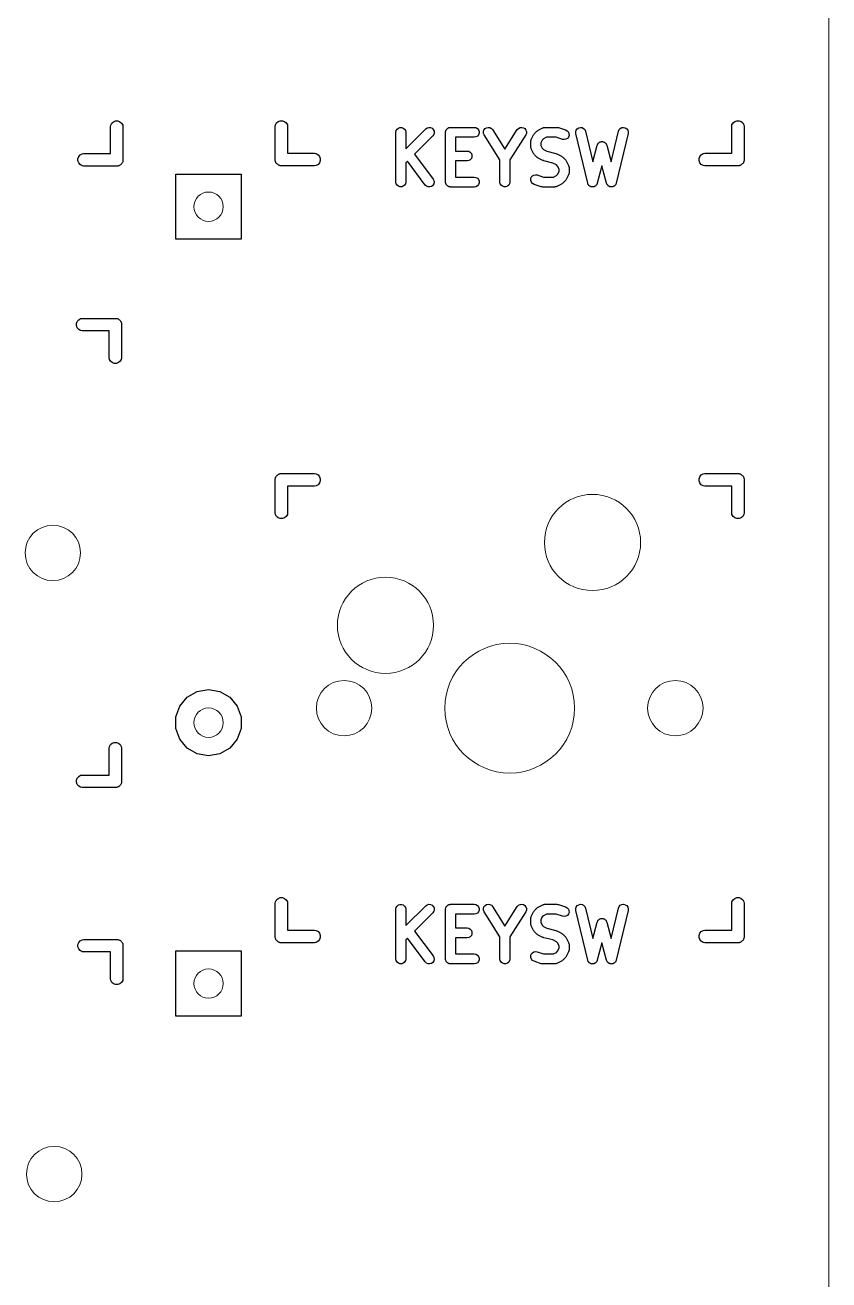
# Model space of a CAD drawing. Header units: millimetres. Extents: x 24 to 207, y 13 to 184.
# Drawn here: x 142.57 to 167.22, y 95.71 to 134.18 of the extents above; entities that cross this region are included whole.
import ezdxf

# ---------------------------------------------------------------- set-up
doc = ezdxf.new("R2010")
doc.units = ezdxf.units.MM
doc.header["$MEASUREMENT"] = 0
doc.layers.get('0').update_dxf_attribs({"lineweight": 0, "true_color": 0xf6921e})
doc.layers.add('PCB', color=7, linetype='Continuous', lineweight=0, true_color=0x38e42f)
doc.layers.add('Silk', color=142, linetype='Continuous')

# ---------------------------------------------------------------- blocks, each defined once
blk = doc.blocks.new('PCB')
at = {"color": 0}
blk.add_line((105.149, 59.475), (105.15, -37.577), dxfattribs=at)
for centre, radius in [((86.124, 9.279), 0.45), ((97.9, -1.016), 1.475), ((81.348, -1.336), 0.85), ((91.55, -3.556), 1.475), ((95.36, -6.096), 1.99), ((90.28, -6.096), 0.85), ((100.44, -6.096), 0.85), ((86.124, -6.541), 0.45), ((86.124, -14.541), 0.45), ((81.39, -20.381), 0.85)]:
    blk.add_circle(centre, radius, dxfattribs=at)

msp = doc.modelspace()

# ---------------------------------------------------------------- linework, layer by layer
at = {"layer": 'Silk', "linetype": 'Continuous'}
for p, q in [((145.232, 131.173), (145.283, 131.216)), ((145.283, 131.216), (145.346, 131.239)), ((145.346, 131.239), (145.414, 131.239)), ((145.414, 131.239), (145.477, 131.216)), ((145.477, 131.216), (145.528, 131.173)), ((150.282, 131.181), (150.333, 131.224)), ((150.333, 131.224), (150.396, 131.247)), ((150.396, 131.247), (150.464, 131.247)), ((150.464, 131.247), (150.527, 131.224)), ((150.527, 131.224), (150.578, 131.181)), ((164.282, 131.181), (164.333, 131.224)), ((164.333, 131.224), (164.396, 131.247)), ((164.396, 131.247), (164.464, 131.247)), ((164.464, 131.247), (164.527, 131.224)), ((164.527, 131.224), (164.578, 131.181)), ((145.189, 130.239), (145.19, 131.065)), ((145.19, 131.065), (145.198, 131.115)), ((145.198, 131.115), (145.232, 131.173)), ((145.528, 131.173), (145.562, 131.115)), ((145.562, 131.115), (145.57, 131.065)), ((145.57, 131.065), (145.57, 130.032)), ((150.239, 131.073), (150.248, 131.122)), ((150.24, 130.09), (150.239, 131.073)), ((150.248, 131.122), (150.282, 131.181)), ((150.578, 131.181), (150.612, 131.122)), ((150.612, 131.122), (150.62, 131.073)), ((150.62, 131.073), (150.62, 130.247)), ((153.939, 130.891), (153.949, 130.943)), ((153.939, 129.367), (153.939, 130.891)), ((153.949, 130.943), (153.975, 130.989)), ((153.975, 130.989), (154.016, 131.023)), ((154.016, 131.023), (154.065, 131.041)), ((154.065, 131.041), (154.118, 131.041)), ((154.118, 131.041), (154.168, 131.023)), ((154.168, 131.023), (154.208, 130.989)), ((154.208, 130.989), (154.235, 130.943)), ((154.235, 130.943), (154.244, 130.891)), ((154.244, 130.388), (154.855, 130.999)), ((154.244, 130.891), (154.244, 130.388)), ((154.855, 130.999), (154.898, 131.029)), ((154.898, 131.029), (154.949, 131.043)), ((154.949, 131.043), (155.002, 131.038)), ((155.002, 131.038), (155.05, 131.016)), ((155.05, 131.016), (155.087, 130.978)), ((155.101, 130.826), (155.07, 130.783)), ((155.087, 130.978), (155.11, 130.93)), ((155.114, 130.878), (155.101, 130.826)), ((155.11, 130.93), (155.114, 130.878)), ((155.463, 130.891), (155.466, 130.904)), ((155.463, 129.367), (155.463, 130.891)), ((155.466, 130.917), (155.47, 130.93)), ((155.466, 130.904), (155.466, 130.917)), ((155.47, 130.93), (155.473, 130.943)), ((155.473, 130.943), (155.479, 130.955)), ((155.479, 130.955), (155.484, 130.967)), ((155.484, 130.967), (155.492, 130.977)), ((155.492, 130.977), (155.499, 130.989)), ((155.499, 130.989), (155.509, 130.997)), ((155.509, 130.997), (155.518, 131.008)), ((155.518, 131.008), (155.529, 131.014)), ((155.529, 131.014), (155.54, 131.023)), ((155.54, 131.023), (155.552, 131.027)), ((155.552, 131.027), (155.564, 131.034)), ((155.564, 131.034), (155.577, 131.036)), ((155.577, 131.036), (155.589, 131.041)), ((155.589, 131.041), (155.603, 131.041)), ((155.603, 131.041), (155.616, 131.043)), ((155.616, 131.043), (156.341, 131.043)), ((156.341, 131.043), (156.394, 131.034)), ((156.394, 131.034), (156.439, 131.008)), ((156.439, 131.008), (156.473, 130.967)), ((156.473, 130.815), (156.439, 130.774)), ((156.473, 130.967), (156.492, 130.917)), ((156.492, 130.864), (156.473, 130.815)), ((156.492, 130.917), (156.492, 130.864)), ((156.626, 130.911), (156.642, 130.961)), ((156.628, 130.858), (156.626, 130.911)), ((156.648, 130.809), (156.628, 130.858)), ((156.642, 130.961), (156.674, 131.003)), ((157.132, 130.048), (156.648, 130.809)), ((156.674, 131.003), (156.719, 131.032)), ((156.719, 131.032), (156.77, 131.043)), ((156.77, 131.043), (156.823, 131.036)), ((156.823, 131.036), (156.87, 131.012)), ((156.87, 131.012), (156.905, 130.973)), ((156.905, 130.973), (157.285, 130.376)), ((157.285, 130.376), (157.664, 130.973)), ((157.921, 130.809), (157.437, 130.048)), ((157.664, 130.973), (157.7, 131.012)), ((157.7, 131.012), (157.747, 131.036)), ((157.747, 131.036), (157.799, 131.043)), ((157.799, 131.043), (157.851, 131.032)), ((157.851, 131.032), (157.896, 131.003)), ((157.896, 131.003), (157.928, 130.961)), ((157.942, 130.858), (157.921, 130.809)), ((157.928, 130.961), (157.944, 130.911)), ((157.944, 130.911), (157.942, 130.858)), ((158.092, 130.669), (158.165, 130.814)), ((158.165, 130.814), (158.179, 130.834)), ((158.179, 130.834), (158.193, 130.854)), ((158.193, 130.854), (158.266, 130.926)), ((158.266, 130.926), (158.286, 130.94)), ((158.286, 130.94), (158.305, 130.955)), ((158.305, 130.955), (158.45, 131.027)), ((158.45, 131.027), (158.459, 131.03)), ((158.459, 131.03), (158.466, 131.034)), ((158.466, 131.034), (158.484, 131.037)), ((158.484, 131.037), (158.501, 131.042)), ((158.501, 131.042), (158.51, 131.042)), ((158.51, 131.042), (158.519, 131.043)), ((158.519, 131.043), (158.881, 131.043)), ((158.881, 131.043), (158.905, 131.039)), ((158.905, 131.039), (158.93, 131.035)), ((158.93, 131.035), (159.147, 130.963)), ((159.147, 130.963), (159.194, 130.938)), ((159.194, 130.938), (159.229, 130.898)), ((159.229, 130.898), (159.248, 130.849)), ((159.248, 130.849), (159.25, 130.796)), ((159.456, 130.908), (159.471, 130.959)), ((159.459, 130.856), (159.456, 130.908)), ((159.822, 129.332), (159.459, 130.856)), ((159.471, 130.959), (159.502, 131.002)), ((159.502, 131.002), (159.547, 131.031)), ((159.547, 131.031), (159.598, 131.043)), ((159.598, 131.043), (159.651, 131.037)), ((159.651, 131.037), (159.698, 131.013)), ((159.698, 131.013), (159.734, 130.975)), ((159.734, 130.975), (159.755, 130.926)), ((159.755, 130.926), (159.978, 129.99)), ((160.542, 129.99), (160.765, 130.926)), ((161.062, 130.856), (160.699, 129.332)), ((160.765, 130.926), (160.786, 130.975)), ((160.786, 130.975), (160.823, 131.013)), ((160.823, 131.013), (160.87, 131.037)), ((160.87, 131.037), (160.922, 131.043)), ((160.922, 131.043), (160.974, 131.031)), ((160.974, 131.031), (161.018, 131.002)), ((161.018, 131.002), (161.05, 130.959)), ((161.05, 130.959), (161.065, 130.908)), ((161.065, 130.908), (161.062, 130.856)), ((164.239, 130.247), (164.24, 131.073)), ((164.24, 131.073), (164.248, 131.122)), ((164.248, 131.122), (164.282, 131.181)), ((164.578, 131.181), (164.612, 131.122)), ((164.612, 131.122), (164.62, 131.073)), ((164.62, 131.073), (164.62, 130.04)), ((155.07, 130.783), (154.511, 130.223)), ((156.341, 130.738), (155.768, 130.738)), ((155.768, 130.738), (155.768, 130.318)), ((156.394, 130.748), (156.341, 130.738)), ((156.439, 130.774), (156.394, 130.748)), ((158.076, 130.601), (158.077, 130.609)), ((158.076, 130.455), (158.076, 130.601)), ((158.077, 130.447), (158.076, 130.455)), ((158.077, 130.618), (158.082, 130.635)), ((158.077, 130.609), (158.077, 130.618)), ((158.077, 130.438), (158.077, 130.447)), ((158.082, 130.421), (158.077, 130.438)), ((158.082, 130.635), (158.085, 130.653)), ((158.085, 130.403), (158.082, 130.421)), ((158.085, 130.653), (158.089, 130.66)), ((158.089, 130.66), (158.092, 130.669)), ((158.426, 130.655), (158.381, 130.565)), ((158.381, 130.565), (158.381, 130.491)), ((158.381, 130.491), (158.426, 130.401)), ((158.464, 130.693), (158.426, 130.655)), ((158.555, 130.738), (158.464, 130.693)), ((158.857, 130.738), (158.555, 130.738)), ((159.051, 130.674), (158.857, 130.738)), ((159.103, 130.666), (159.051, 130.674)), ((159.155, 130.677), (159.103, 130.666)), ((159.2, 130.704), (159.155, 130.677)), ((159.233, 130.746), (159.2, 130.704)), ((159.25, 130.796), (159.233, 130.746)), ((159.978, 129.99), (160.113, 130.495)), ((160.113, 130.495), (160.119, 130.507)), ((160.119, 130.507), (160.122, 130.52)), ((160.122, 130.52), (160.13, 130.531)), ((160.13, 130.531), (160.135, 130.543)), ((160.135, 130.543), (160.145, 130.552)), ((160.145, 130.552), (160.153, 130.563)), ((160.153, 130.563), (160.163, 130.571)), ((160.163, 130.571), (160.173, 130.58)), ((160.173, 130.58), (160.185, 130.586)), ((160.185, 130.586), (160.196, 130.594)), ((160.196, 130.594), (160.209, 130.597)), ((160.209, 130.597), (160.221, 130.603)), ((160.221, 130.603), (160.234, 130.604)), ((160.234, 130.604), (160.247, 130.607)), ((160.247, 130.607), (160.26, 130.606)), ((160.26, 130.606), (160.273, 130.607)), ((160.273, 130.607), (160.286, 130.604)), ((160.286, 130.604), (160.3, 130.603)), ((160.3, 130.603), (160.312, 130.597)), ((160.312, 130.597), (160.325, 130.594)), ((160.325, 130.594), (160.336, 130.586)), ((160.336, 130.586), (160.348, 130.58)), ((160.348, 130.58), (160.357, 130.571)), ((160.357, 130.571), (160.368, 130.563)), ((160.368, 130.563), (160.376, 130.552)), ((160.376, 130.552), (160.385, 130.543)), ((160.385, 130.543), (160.391, 130.531)), ((160.391, 130.531), (160.398, 130.52)), ((160.398, 130.52), (160.402, 130.507)), ((160.402, 130.507), (160.408, 130.495)), ((160.408, 130.495), (160.542, 129.99)), ((144.19, 130.082), (144.212, 130.145)), ((144.19, 130.015), (144.19, 130.082)), ((144.212, 130.145), (144.256, 130.197)), ((144.256, 130.197), (144.314, 130.231)), ((144.314, 130.231), (144.363, 130.239)), ((144.363, 130.239), (145.189, 130.239)), ((150.24, 130.023), (150.24, 130.09)), ((150.62, 130.247), (151.447, 130.247)), ((151.447, 130.247), (151.496, 130.238)), ((151.496, 130.238), (151.554, 130.204)), ((151.554, 130.204), (151.598, 130.153)), ((151.598, 130.153), (151.62, 130.09)), ((151.62, 130.09), (151.62, 130.023)), ((154.511, 130.223), (155.084, 129.458)), ((155.768, 130.318), (156.124, 130.318)), ((156.124, 130.318), (156.176, 130.308)), ((156.176, 130.308), (156.222, 130.282)), ((156.222, 130.048), (156.176, 130.022)), ((156.222, 130.282), (156.256, 130.241)), ((156.256, 130.089), (156.222, 130.048)), ((156.256, 130.241), (156.274, 130.192)), ((156.274, 130.139), (156.256, 130.089)), ((156.274, 130.192), (156.274, 130.139)), ((157.132, 129.367), (157.132, 130.048)), ((157.437, 130.048), (157.437, 129.367)), ((158.089, 130.396), (158.085, 130.403)), ((158.092, 130.387), (158.089, 130.396)), ((158.165, 130.242), (158.092, 130.387)), ((158.179, 130.223), (158.165, 130.242)), ((158.193, 130.203), (158.179, 130.223)), ((158.266, 130.13), (158.193, 130.203)), ((158.286, 130.116), (158.266, 130.13)), ((158.305, 130.101), (158.286, 130.116)), ((158.45, 130.029), (158.305, 130.101)), ((158.426, 130.401), (158.464, 130.363)), ((158.464, 130.363), (158.572, 130.309)), ((158.572, 130.309), (158.846, 130.24)), ((158.846, 130.24), (158.861, 130.234)), ((158.861, 130.234), (158.877, 130.229)), ((158.877, 130.229), (159.022, 130.156)), ((159.022, 130.156), (159.042, 130.142)), ((159.042, 130.142), (159.062, 130.128)), ((159.062, 130.128), (159.134, 130.055)), ((159.134, 130.055), (159.148, 130.035)), ((159.148, 130.035), (159.163, 130.016)), ((163.24, 130.09), (163.262, 130.153)), ((163.24, 130.023), (163.24, 130.09)), ((163.262, 130.153), (163.306, 130.204)), ((163.306, 130.204), (163.364, 130.238)), ((163.364, 130.238), (163.413, 130.247)), ((163.413, 130.247), (164.239, 130.247)), ((164.62, 130.04), (164.62, 130.04)), ((164.62, 130.04), (164.62, 130.023)), ((144.212, 129.952), (144.19, 130.015)), ((144.256, 129.901), (144.212, 129.952)), ((144.314, 129.867), (144.256, 129.901)), ((144.363, 129.858), (144.314, 129.867)), ((145.397, 129.858), (144.363, 129.858)), ((145.414, 129.858), (145.397, 129.858)), ((145.397, 129.858), (145.397, 129.858)), ((145.429, 129.864), (145.414, 129.858)), ((145.446, 129.867), (145.429, 129.864)), ((145.461, 129.875), (145.446, 129.867)), ((145.477, 129.881), (145.461, 129.875)), ((145.49, 129.892), (145.477, 129.881)), ((145.504, 129.901), (145.49, 129.892)), ((145.515, 129.914), (145.504, 129.901)), ((145.528, 129.924), (145.515, 129.914)), ((145.537, 129.939), (145.528, 129.924)), ((145.548, 129.952), (145.537, 129.939)), ((145.553, 129.968), (145.548, 129.952)), ((145.562, 129.983), (145.553, 129.968)), ((145.565, 129.999), (145.562, 129.983)), ((145.57, 130.015), (145.565, 129.999)), ((145.57, 130.032), (145.57, 130.032)), ((145.57, 130.032), (145.57, 130.015)), ((150.245, 130.007), (150.24, 130.023)), ((150.248, 129.99), (150.245, 130.007)), ((150.257, 129.975), (150.248, 129.99)), ((150.262, 129.96), (150.257, 129.975)), ((150.273, 129.947), (150.262, 129.96)), ((150.282, 129.932), (150.273, 129.947)), ((150.295, 129.921), (150.282, 129.932)), ((150.306, 129.908), (150.295, 129.921)), ((150.32, 129.9), (150.306, 129.908)), ((150.333, 129.889), (150.32, 129.9)), ((150.349, 129.883), (150.333, 129.889)), ((150.364, 129.875), (150.349, 129.883)), ((150.381, 129.872), (150.364, 129.875)), ((150.396, 129.866), (150.381, 129.872)), ((150.413, 129.866), (150.396, 129.866)), ((151.447, 129.866), (150.413, 129.866)), ((150.413, 129.866), (150.413, 129.866)), ((151.496, 129.875), (151.447, 129.866)), ((151.554, 129.908), (151.496, 129.875)), ((151.598, 129.96), (151.554, 129.908)), ((151.62, 130.023), (151.598, 129.96)), ((154.293, 130.006), (154.244, 129.957)), ((154.244, 129.957), (154.244, 129.367)), ((154.841, 129.275), (154.293, 130.006)), ((156.124, 130.013), (155.768, 130.013)), ((155.768, 130.013), (155.768, 129.519)), ((156.176, 130.022), (156.124, 130.013)), ((158.466, 130.024), (158.45, 130.029)), ((158.482, 130.017), (158.466, 130.024)), ((158.756, 129.949), (158.482, 130.017)), ((158.864, 129.895), (158.756, 129.949)), ((158.901, 129.857), (158.864, 129.895)), ((158.947, 129.766), (158.901, 129.857)), ((158.901, 129.602), (158.947, 129.693)), ((158.947, 129.693), (158.947, 129.766)), ((159.163, 130.016), (159.235, 129.87)), ((159.235, 129.87), (159.238, 129.862)), ((159.238, 129.862), (159.242, 129.854)), ((159.242, 129.854), (159.245, 129.837)), ((159.245, 129.837), (159.251, 129.82)), ((159.251, 129.82), (159.25, 129.811)), ((159.25, 129.811), (159.252, 129.802)), ((159.252, 129.657), (159.25, 129.649)), ((159.25, 129.649), (159.251, 129.64)), ((159.252, 129.802), (159.252, 129.657)), ((160.26, 129.864), (160.117, 129.328)), ((160.403, 129.328), (160.26, 129.864)), ((163.262, 129.96), (163.24, 130.023)), ((163.306, 129.908), (163.262, 129.96)), ((163.364, 129.875), (163.306, 129.908)), ((163.413, 129.866), (163.364, 129.875)), ((164.447, 129.866), (163.413, 129.866)), ((164.464, 129.866), (164.447, 129.866)), ((164.447, 129.866), (164.447, 129.866)), ((164.479, 129.872), (164.464, 129.866)), ((164.496, 129.875), (164.479, 129.872)), ((164.511, 129.883), (164.496, 129.875)), ((164.527, 129.889), (164.511, 129.883)), ((164.54, 129.9), (164.527, 129.889)), ((164.554, 129.908), (164.54, 129.9)), ((164.565, 129.921), (164.554, 129.908)), ((164.578, 129.932), (164.565, 129.921)), ((164.587, 129.947), (164.578, 129.932)), ((164.598, 129.96), (164.587, 129.947)), ((164.603, 129.975), (164.598, 129.96)), ((164.612, 129.99), (164.603, 129.975)), ((164.615, 130.007), (164.612, 129.99)), ((164.62, 130.023), (164.615, 130.007)), ((147.194, 127.611), (147.194, 129.611)), ((147.194, 129.611), (149.194, 129.611)), ((149.194, 129.611), (149.194, 127.611)), ((153.949, 129.315), (153.939, 129.367)), ((153.975, 129.269), (153.949, 129.315)), ((154.016, 129.235), (153.975, 129.269)), ((154.208, 129.269), (154.168, 129.235)), ((154.235, 129.315), (154.208, 129.269)), ((154.244, 129.367), (154.235, 129.315)), ((154.879, 129.239), (154.841, 129.275)), ((155.103, 129.307), (155.074, 129.263)), ((155.084, 129.458), (155.108, 129.411)), ((155.115, 129.359), (155.103, 129.307)), ((155.108, 129.411), (155.115, 129.359)), ((155.466, 129.354), (155.463, 129.367)), ((155.466, 129.34), (155.466, 129.354)), ((155.47, 129.328), (155.466, 129.34)), ((155.473, 129.315), (155.47, 129.328)), ((155.479, 129.303), (155.473, 129.315)), ((155.484, 129.291), (155.479, 129.303)), ((155.492, 129.28), (155.484, 129.291)), ((155.499, 129.269), (155.492, 129.28)), ((155.509, 129.26), (155.499, 129.269)), ((155.768, 129.519), (156.341, 129.519)), ((156.341, 129.519), (156.394, 129.51)), ((156.394, 129.51), (156.439, 129.484)), ((156.439, 129.484), (156.473, 129.443)), ((156.473, 129.291), (156.439, 129.25)), ((156.473, 129.443), (156.492, 129.393)), ((156.492, 129.34), (156.473, 129.291)), ((156.492, 129.393), (156.492, 129.34)), ((157.142, 129.315), (157.132, 129.367)), ((157.168, 129.269), (157.142, 129.315)), ((157.209, 129.235), (157.168, 129.269)), ((157.402, 129.269), (157.361, 129.235)), ((157.428, 129.315), (157.402, 129.269)), ((157.437, 129.367), (157.428, 129.315)), ((158.078, 129.462), (158.094, 129.512)), ((158.079, 129.409), (158.078, 129.462)), ((158.098, 129.36), (158.079, 129.409)), ((158.094, 129.512), (158.127, 129.553)), ((158.134, 129.32), (158.098, 129.36)), ((158.127, 129.553), (158.172, 129.581)), ((158.18, 129.295), (158.134, 129.32)), ((158.172, 129.581), (158.224, 129.592)), ((158.398, 129.222), (158.18, 129.295)), ((158.224, 129.592), (158.276, 129.584)), ((158.276, 129.584), (158.471, 129.519)), ((158.471, 129.519), (158.773, 129.519)), ((158.773, 129.519), (158.864, 129.565)), ((158.864, 129.565), (158.901, 129.602)), ((159.022, 129.303), (158.877, 129.231)), ((159.042, 129.318), (159.022, 129.303)), ((159.062, 129.332), (159.042, 129.318)), ((159.134, 129.404), (159.062, 129.332)), ((159.148, 129.424), (159.134, 129.404)), ((159.163, 129.444), (159.148, 129.424)), ((159.235, 129.589), (159.163, 129.444)), ((159.238, 129.597), (159.235, 129.589)), ((159.242, 129.605), (159.238, 129.597)), ((159.245, 129.623), (159.242, 129.605)), ((159.251, 129.64), (159.245, 129.623)), ((159.828, 129.317), (159.822, 129.332)), ((159.832, 129.302), (159.828, 129.317)), ((159.838, 129.293), (159.832, 129.302)), ((159.843, 129.283), (159.838, 129.293)), ((159.853, 129.272), (159.843, 129.283)), ((159.862, 129.259), (159.853, 129.272)), ((160.084, 129.269), (160.075, 129.256)), ((160.095, 129.28), (160.084, 129.269)), ((160.1, 129.29), (160.095, 129.28)), ((160.106, 129.299), (160.1, 129.29)), ((160.111, 129.314), (160.106, 129.299)), ((160.117, 129.328), (160.111, 129.314)), ((160.41, 129.314), (160.403, 129.328)), ((160.414, 129.299), (160.41, 129.314)), ((160.421, 129.29), (160.414, 129.299)), ((160.426, 129.28), (160.421, 129.29)), ((160.437, 129.269), (160.426, 129.28)), ((160.446, 129.256), (160.437, 129.269)), ((160.667, 129.272), (160.658, 129.259)), ((160.678, 129.283), (160.667, 129.272)), ((160.682, 129.293), (160.678, 129.283)), ((160.689, 129.302), (160.682, 129.293)), ((160.693, 129.317), (160.689, 129.302)), ((160.699, 129.332), (160.693, 129.317)), ((154.065, 129.217), (154.016, 129.235)), ((154.118, 129.217), (154.065, 129.217)), ((154.168, 129.235), (154.118, 129.217)), ((154.928, 129.218), (154.879, 129.239)), ((154.981, 129.216), (154.928, 129.218)), ((155.031, 129.231), (154.981, 129.216)), ((155.074, 129.263), (155.031, 129.231)), ((155.518, 129.25), (155.509, 129.26)), ((155.529, 129.243), (155.518, 129.25)), ((155.54, 129.235), (155.529, 129.243)), ((155.552, 129.23), (155.54, 129.235)), ((155.564, 129.224), (155.552, 129.23)), ((155.577, 129.221), (155.564, 129.224)), ((155.589, 129.217), (155.577, 129.221)), ((155.603, 129.217), (155.589, 129.217)), ((155.616, 129.214), (155.603, 129.217)), ((156.341, 129.214), (155.616, 129.214)), ((156.394, 129.224), (156.341, 129.214)), ((156.439, 129.25), (156.394, 129.224)), ((157.258, 129.217), (157.209, 129.235)), ((157.311, 129.217), (157.258, 129.217)), ((157.361, 129.235), (157.311, 129.217)), ((158.422, 129.219), (158.398, 129.222)), ((158.446, 129.214), (158.422, 129.219)), ((158.809, 129.214), (158.446, 129.214)), ((158.818, 129.216), (158.809, 129.214)), ((158.826, 129.215), (158.818, 129.216)), ((158.843, 129.221), (158.826, 129.215)), ((158.861, 129.224), (158.843, 129.221)), ((158.869, 129.228), (158.861, 129.224)), ((158.877, 129.231), (158.869, 129.228)), ((159.871, 129.253), (159.862, 129.259)), ((159.879, 129.245), (159.871, 129.253)), ((159.893, 129.238), (159.879, 129.245)), ((159.906, 129.229), (159.893, 129.238)), ((159.917, 129.226), (159.906, 129.229)), ((159.926, 129.221), (159.917, 129.226)), ((159.942, 129.219), (159.926, 129.221)), ((159.957, 129.215), (159.942, 129.219)), ((159.968, 129.216), (159.957, 129.215)), ((159.979, 129.215), (159.968, 129.216)), ((159.994, 129.218), (159.979, 129.215)), ((160.01, 129.22), (159.994, 129.218)), ((160.02, 129.224), (160.01, 129.22)), ((160.031, 129.227), (160.02, 129.224)), ((160.043, 129.236), (160.031, 129.227)), ((160.058, 129.242), (160.043, 129.236)), ((160.065, 129.25), (160.058, 129.242)), ((160.075, 129.256), (160.065, 129.25)), ((160.455, 129.25), (160.446, 129.256)), ((160.463, 129.242), (160.455, 129.25)), ((160.477, 129.236), (160.463, 129.242)), ((160.49, 129.227), (160.477, 129.236)), ((160.501, 129.224), (160.49, 129.227)), ((160.511, 129.22), (160.501, 129.224)), ((160.526, 129.218), (160.511, 129.22)), ((160.542, 129.215), (160.526, 129.218)), ((160.553, 129.216), (160.542, 129.215)), ((160.564, 129.215), (160.553, 129.216)), ((160.579, 129.219), (160.564, 129.215)), ((160.594, 129.221), (160.579, 129.219)), ((160.604, 129.226), (160.594, 129.221)), ((160.615, 129.229), (160.604, 129.226)), ((160.628, 129.238), (160.615, 129.229)), ((160.641, 129.245), (160.628, 129.238)), ((160.649, 129.253), (160.641, 129.245)), ((160.658, 129.259), (160.649, 129.253)), ((149.194, 127.611), (147.194, 127.611)), ((144.147, 125.03), (144.17, 125.093)), ((144.17, 125.093), (144.213, 125.144)), ((144.213, 125.144), (144.271, 125.178)), ((144.271, 125.178), (144.321, 125.187)), ((144.321, 125.187), (145.354, 125.187)), ((145.354, 125.187), (145.371, 125.187)), ((145.354, 125.187), (145.354, 125.187)), ((145.371, 125.187), (145.387, 125.181)), ((145.387, 125.181), (145.404, 125.178)), ((145.404, 125.178), (145.418, 125.17)), ((145.418, 125.17), (145.434, 125.164)), ((145.434, 125.164), (145.447, 125.153)), ((145.447, 125.153), (145.462, 125.144)), ((145.462, 125.144), (145.473, 125.131)), ((145.473, 125.131), (145.486, 125.121)), ((145.486, 125.121), (145.494, 125.106)), ((145.494, 125.106), (145.505, 125.093)), ((145.505, 125.093), (145.511, 125.077)), ((145.511, 125.077), (145.519, 125.062)), ((145.519, 125.062), (145.522, 125.046)), ((145.522, 125.046), (145.528, 125.03)), ((144.147, 124.963), (144.147, 125.03)), ((144.17, 124.899), (144.147, 124.963)), ((144.213, 124.848), (144.17, 124.899)), ((144.271, 124.814), (144.213, 124.848)), ((144.321, 124.806), (144.271, 124.814)), ((145.147, 124.806), (144.321, 124.806)), ((145.147, 123.98), (145.147, 124.806)), ((145.528, 125.03), (145.528, 125.013)), ((145.528, 125.013), (145.528, 125.013)), ((145.528, 125.013), (145.528, 123.98)), ((145.156, 123.93), (145.147, 123.98)), ((145.189, 123.872), (145.156, 123.93)), ((145.519, 123.93), (145.486, 123.872)), ((145.528, 123.98), (145.519, 123.93)), ((145.241, 123.829), (145.189, 123.872)), ((145.304, 123.806), (145.241, 123.829)), ((145.371, 123.806), (145.304, 123.806)), ((145.434, 123.829), (145.371, 123.806)), ((145.486, 123.872), (145.434, 123.829)), ((150.349, 120.41), (150.364, 120.418)), ((150.364, 120.418), (150.381, 120.421)), ((150.381, 120.421), (150.396, 120.427)), ((150.396, 120.427), (150.413, 120.427)), ((150.413, 120.427), (150.413, 120.427)), ((150.413, 120.427), (151.447, 120.427)), ((151.447, 120.427), (151.496, 120.418)), ((151.496, 120.418), (151.554, 120.385)), ((163.306, 120.385), (163.364, 120.418)), ((163.364, 120.418), (163.413, 120.427)), ((163.413, 120.427), (164.447, 120.427)), ((164.447, 120.427), (164.464, 120.427)), ((164.447, 120.427), (164.447, 120.427)), ((164.464, 120.427), (164.479, 120.421)), ((164.479, 120.421), (164.496, 120.418)), ((164.496, 120.418), (164.511, 120.41)), ((150.24, 119.22), (150.239, 120.253)), ((150.239, 120.253), (150.24, 120.253)), ((150.24, 120.27), (150.245, 120.286)), ((150.24, 120.253), (150.24, 120.27)), ((150.245, 120.286), (150.248, 120.303)), ((150.248, 120.303), (150.257, 120.317)), ((150.257, 120.317), (150.262, 120.333)), ((150.262, 120.333), (150.273, 120.346)), ((150.273, 120.346), (150.282, 120.361)), ((150.282, 120.361), (150.295, 120.372)), ((150.295, 120.372), (150.306, 120.385)), ((150.306, 120.385), (150.32, 120.393)), ((150.32, 120.393), (150.333, 120.404)), ((150.333, 120.404), (150.349, 120.41)), ((151.447, 120.046), (150.62, 120.046)), ((150.62, 120.046), (150.62, 119.22)), ((151.496, 120.055), (151.447, 120.046)), ((151.554, 120.088), (151.496, 120.055)), ((151.554, 120.385), (151.598, 120.333)), ((151.598, 120.14), (151.554, 120.088)), ((151.598, 120.333), (151.62, 120.27)), ((151.62, 120.203), (151.598, 120.14)), ((151.62, 120.27), (151.62, 120.203)), ((163.24, 120.27), (163.262, 120.333)), ((163.24, 120.203), (163.24, 120.27)), ((163.262, 120.14), (163.24, 120.203)), ((163.262, 120.333), (163.306, 120.385)), ((163.306, 120.088), (163.262, 120.14)), ((163.364, 120.055), (163.306, 120.088)), ((163.413, 120.046), (163.364, 120.055)), ((164.24, 120.046), (163.413, 120.046)), ((164.239, 119.22), (164.24, 120.046)), ((164.511, 120.41), (164.527, 120.404)), ((164.527, 120.404), (164.54, 120.393)), ((164.54, 120.393), (164.554, 120.385)), ((164.554, 120.385), (164.565, 120.372)), ((164.565, 120.372), (164.578, 120.361)), ((164.578, 120.361), (164.587, 120.346)), ((164.587, 120.346), (164.598, 120.333)), ((164.598, 120.333), (164.603, 120.317)), ((164.603, 120.317), (164.612, 120.303)), ((164.612, 120.303), (164.615, 120.286)), ((164.615, 120.286), (164.62, 120.27)), ((164.62, 120.27), (164.62, 120.253)), ((164.62, 120.253), (164.62, 120.253)), ((164.62, 120.253), (164.62, 119.22)), ((150.248, 119.17), (150.24, 119.22)), ((150.282, 119.112), (150.248, 119.17)), ((150.333, 119.069), (150.282, 119.112)), ((150.396, 119.046), (150.333, 119.069)), ((150.464, 119.046), (150.396, 119.046)), ((150.527, 119.069), (150.464, 119.046)), ((150.578, 119.112), (150.527, 119.069)), ((150.612, 119.17), (150.578, 119.112)), ((150.62, 119.22), (150.612, 119.17)), ((164.248, 119.17), (164.239, 119.22)), ((164.282, 119.112), (164.248, 119.17)), ((164.333, 119.069), (164.282, 119.112)), ((164.396, 119.046), (164.333, 119.069)), ((164.464, 119.046), (164.396, 119.046)), ((164.527, 119.069), (164.464, 119.046)), ((164.578, 119.112), (164.527, 119.069)), ((164.612, 119.17), (164.578, 119.112)), ((164.62, 119.22), (164.612, 119.17)), ((147.315, 113.299), (147.541, 113.569)), ((147.541, 113.569), (147.847, 113.746)), ((147.847, 113.746), (148.194, 113.807)), ((148.194, 113.807), (148.541, 113.746)), ((148.541, 113.746), (148.847, 113.569)), ((148.847, 113.569), (149.073, 113.299)), ((147.194, 112.968), (147.315, 113.299)), ((149.073, 113.299), (149.194, 112.968)), ((147.194, 112.615), (147.194, 112.968)), ((149.194, 112.968), (149.194, 112.615)), ((147.315, 112.284), (147.194, 112.615)), ((149.194, 112.615), (149.073, 112.284)), ((145.147, 112.013), (145.156, 112.062)), ((145.147, 111.186), (145.147, 112.013)), ((145.156, 112.062), (145.189, 112.12)), ((145.189, 112.12), (145.241, 112.163)), ((145.241, 112.163), (145.304, 112.186)), ((145.304, 112.186), (145.371, 112.186)), ((145.371, 112.186), (145.434, 112.163)), ((145.434, 112.163), (145.486, 112.12)), ((145.486, 112.12), (145.519, 112.062)), ((145.519, 112.062), (145.528, 112.013)), ((145.528, 112.013), (145.528, 110.979)), ((147.541, 112.013), (147.315, 112.284)), ((147.847, 111.837), (147.541, 112.013)), ((148.847, 112.013), (148.541, 111.837)), ((149.073, 112.284), (148.847, 112.013)), ((148.194, 111.776), (147.847, 111.837)), ((148.541, 111.837), (148.194, 111.776)), ((144.271, 111.178), (144.321, 111.186)), ((144.321, 111.186), (145.147, 111.186)), ((144.147, 111.03), (144.17, 111.093)), ((144.147, 110.962), (144.147, 111.03)), ((144.17, 110.899), (144.147, 110.962)), ((144.17, 111.093), (144.213, 111.144)), ((144.213, 110.848), (144.17, 110.899)), ((144.213, 111.144), (144.271, 111.178)), ((144.271, 110.814), (144.213, 110.848)), ((144.321, 110.805), (144.271, 110.814)), ((145.354, 110.805), (144.321, 110.805)), ((145.371, 110.805), (145.354, 110.805)), ((145.354, 110.805), (145.354, 110.805)), ((145.387, 110.811), (145.371, 110.805)), ((145.404, 110.814), (145.387, 110.811)), ((145.418, 110.823), (145.404, 110.814)), ((145.434, 110.828), (145.418, 110.823)), ((145.447, 110.839), (145.434, 110.828)), ((145.462, 110.848), (145.447, 110.839)), ((145.473, 110.861), (145.462, 110.848)), ((145.486, 110.872), (145.473, 110.861)), ((145.494, 110.886), (145.486, 110.872)), ((145.505, 110.899), (145.494, 110.886)), ((145.511, 110.915), (145.505, 110.899)), ((145.519, 110.93), (145.511, 110.915)), ((145.522, 110.946), (145.519, 110.93)), ((145.528, 110.962), (145.522, 110.946)), ((145.528, 110.979), (145.528, 110.979)), ((145.528, 110.979), (145.528, 110.962)), ((150.248, 107.303), (150.282, 107.361)), ((150.282, 107.361), (150.333, 107.404)), ((150.333, 107.404), (150.396, 107.427)), ((150.396, 107.427), (150.464, 107.427)), ((150.464, 107.427), (150.527, 107.404)), ((150.527, 107.404), (150.578, 107.361)), ((150.578, 107.361), (150.612, 107.303)), ((164.248, 107.303), (164.282, 107.361)), ((164.282, 107.361), (164.333, 107.404)), ((164.333, 107.404), (164.396, 107.427)), ((164.396, 107.427), (164.464, 107.427)), ((164.464, 107.427), (164.527, 107.404)), ((164.527, 107.404), (164.578, 107.361)), ((164.578, 107.361), (164.612, 107.303)), ((150.239, 107.253), (150.248, 107.303)), ((150.24, 106.27), (150.239, 107.253)), ((150.612, 107.303), (150.62, 107.253)), ((150.62, 107.253), (150.62, 106.427)), ((153.939, 107.071), (153.949, 107.123)), ((153.939, 105.547), (153.939, 107.071)), ((153.949, 107.123), (153.975, 107.169)), ((153.975, 107.169), (154.016, 107.203)), ((154.016, 107.203), (154.065, 107.221)), ((154.065, 107.221), (154.118, 107.221)), ((154.118, 107.221), (154.168, 107.203)), ((154.168, 107.203), (154.208, 107.169)), ((154.208, 107.169), (154.235, 107.123)), ((154.235, 107.123), (154.244, 107.071)), ((154.244, 106.568), (154.855, 107.179)), ((154.244, 107.071), (154.244, 106.568)), ((155.07, 106.963), (154.511, 106.403)), ((154.855, 107.179), (154.898, 107.209)), ((154.898, 107.209), (154.949, 107.223)), ((154.949, 107.223), (155.002, 107.218)), ((155.002, 107.218), (155.05, 107.196)), ((155.05, 107.196), (155.087, 107.158)), ((155.101, 107.007), (155.07, 106.963)), ((155.087, 107.158), (155.11, 107.11)), ((155.114, 107.058), (155.101, 107.007)), ((155.11, 107.11), (155.114, 107.058)), ((155.463, 107.071), (155.466, 107.084)), ((155.463, 105.547), (155.463, 107.071)), ((155.466, 107.097), (155.47, 107.11)), ((155.466, 107.084), (155.466, 107.097)), ((155.47, 107.11), (155.473, 107.123)), ((155.473, 107.123), (155.479, 107.135)), ((155.479, 107.135), (155.484, 107.147)), ((155.484, 107.147), (155.492, 107.157)), ((155.492, 107.157), (155.499, 107.169)), ((155.499, 107.169), (155.509, 107.177)), ((155.509, 107.177), (155.518, 107.188)), ((155.518, 107.188), (155.529, 107.194)), ((155.529, 107.194), (155.54, 107.203)), ((155.54, 107.203), (155.552, 107.207)), ((155.552, 107.207), (155.564, 107.214)), ((155.564, 107.214), (155.577, 107.216)), ((155.577, 107.216), (155.589, 107.221)), ((155.589, 107.221), (155.603, 107.221)), ((155.603, 107.221), (155.616, 107.223)), ((155.616, 107.223), (156.341, 107.223)), ((156.341, 107.223), (156.394, 107.214)), ((156.394, 107.214), (156.439, 107.188)), ((156.439, 106.954), (156.394, 106.928)), ((156.439, 107.188), (156.473, 107.147)), ((156.473, 106.995), (156.439, 106.954)), ((156.473, 107.147), (156.492, 107.097)), ((156.492, 107.044), (156.473, 106.995)), ((156.492, 107.097), (156.492, 107.044)), ((156.626, 107.091), (156.642, 107.141)), ((156.628, 107.038), (156.626, 107.091)), ((156.648, 106.989), (156.628, 107.038)), ((156.642, 107.141), (156.674, 107.183)), ((157.132, 106.228), (156.648, 106.989)), ((156.674, 107.183), (156.719, 107.212)), ((156.719, 107.212), (156.77, 107.223)), ((156.77, 107.223), (156.823, 107.216)), ((156.823, 107.216), (156.87, 107.192)), ((156.87, 107.192), (156.905, 107.153)), ((156.905, 107.153), (157.285, 106.557)), ((157.285, 106.557), (157.664, 107.153)), ((157.921, 106.989), (157.437, 106.228)), ((157.664, 107.153), (157.7, 107.192)), ((157.7, 107.192), (157.747, 107.216)), ((157.747, 107.216), (157.799, 107.223)), ((157.799, 107.223), (157.851, 107.212)), ((157.851, 107.212), (157.896, 107.183)), ((157.896, 107.183), (157.928, 107.141)), ((157.942, 107.038), (157.921, 106.989)), ((157.928, 107.141), (157.944, 107.091)), ((157.944, 107.091), (157.942, 107.038)), ((158.092, 106.849), (158.165, 106.994)), ((158.165, 106.994), (158.179, 107.014)), ((158.179, 107.014), (158.193, 107.034)), ((158.193, 107.034), (158.266, 107.106)), ((158.266, 107.106), (158.286, 107.12)), ((158.286, 107.12), (158.305, 107.135)), ((158.305, 107.135), (158.45, 107.207)), ((158.45, 107.207), (158.459, 107.21)), ((158.459, 107.21), (158.466, 107.214)), ((158.466, 107.214), (158.484, 107.217)), ((158.484, 107.217), (158.501, 107.222)), ((158.501, 107.222), (158.51, 107.222)), ((158.51, 107.222), (158.519, 107.223)), ((158.519, 107.223), (158.881, 107.223)), ((158.881, 107.223), (158.905, 107.219)), ((158.905, 107.219), (158.93, 107.216)), ((158.93, 107.216), (159.147, 107.143)), ((159.147, 107.143), (159.194, 107.118)), ((159.194, 107.118), (159.229, 107.078)), ((159.229, 107.078), (159.248, 107.029)), ((159.25, 106.976), (159.233, 106.926)), ((159.248, 107.029), (159.25, 106.976)), ((159.456, 107.088), (159.471, 107.139)), ((159.459, 107.036), (159.456, 107.088)), ((159.822, 105.512), (159.459, 107.036)), ((159.471, 107.139), (159.502, 107.182)), ((159.502, 107.182), (159.547, 107.211)), ((159.547, 107.211), (159.598, 107.223)), ((159.598, 107.223), (159.651, 107.217)), ((159.651, 107.217), (159.698, 107.193)), ((159.698, 107.193), (159.734, 107.155)), ((159.734, 107.155), (159.755, 107.106)), ((159.755, 107.106), (159.978, 106.17)), ((160.542, 106.17), (160.765, 107.106)), ((161.062, 107.036), (160.699, 105.512)), ((160.765, 107.106), (160.786, 107.155)), ((160.786, 107.155), (160.823, 107.193)), ((160.823, 107.193), (160.87, 107.217)), ((160.87, 107.217), (160.922, 107.223)), ((160.922, 107.223), (160.974, 107.211)), ((160.974, 107.211), (161.018, 107.182)), ((161.018, 107.182), (161.05, 107.139)), ((161.05, 107.139), (161.065, 107.088)), ((161.065, 107.088), (161.062, 107.036)), ((164.239, 106.427), (164.24, 107.253)), ((164.24, 107.253), (164.248, 107.303)), ((164.612, 107.303), (164.62, 107.253)), ((164.62, 107.253), (164.62, 106.22)), ((156.341, 106.919), (155.768, 106.919)), ((155.768, 106.919), (155.768, 106.498)), ((156.394, 106.928), (156.341, 106.919)), ((158.076, 106.781), (158.077, 106.789)), ((158.076, 106.636), (158.076, 106.781)), ((158.077, 106.627), (158.076, 106.636)), ((158.077, 106.798), (158.082, 106.815)), ((158.077, 106.789), (158.077, 106.798)), ((158.077, 106.618), (158.077, 106.627)), ((158.082, 106.601), (158.077, 106.618)), ((158.082, 106.815), (158.085, 106.833)), ((158.085, 106.583), (158.082, 106.601)), ((158.085, 106.833), (158.089, 106.84)), ((158.089, 106.576), (158.085, 106.583)), ((158.089, 106.84), (158.092, 106.849)), ((158.092, 106.567), (158.089, 106.576)), ((158.165, 106.422), (158.092, 106.567)), ((158.426, 106.836), (158.381, 106.745)), ((158.381, 106.745), (158.381, 106.671)), ((158.381, 106.671), (158.426, 106.581)), ((158.464, 106.873), (158.426, 106.836)), ((158.426, 106.581), (158.464, 106.543)), ((158.555, 106.919), (158.464, 106.873)), ((158.857, 106.919), (158.555, 106.919)), ((159.051, 106.854), (158.857, 106.919)), ((159.103, 106.846), (159.051, 106.854)), ((159.155, 106.857), (159.103, 106.846)), ((159.2, 106.884), (159.155, 106.857)), ((159.233, 106.926), (159.2, 106.884)), ((159.978, 106.17), (160.113, 106.675)), ((160.113, 106.675), (160.119, 106.687)), ((160.119, 106.687), (160.122, 106.7)), ((160.122, 106.7), (160.13, 106.711)), ((160.13, 106.711), (160.135, 106.723)), ((160.135, 106.723), (160.145, 106.732)), ((160.145, 106.732), (160.153, 106.743)), ((160.153, 106.743), (160.163, 106.751)), ((160.163, 106.751), (160.173, 106.76)), ((160.173, 106.76), (160.185, 106.766)), ((160.185, 106.766), (160.196, 106.774)), ((160.196, 106.774), (160.209, 106.777)), ((160.209, 106.777), (160.221, 106.783)), ((160.221, 106.783), (160.234, 106.784)), ((160.234, 106.784), (160.247, 106.787)), ((160.247, 106.787), (160.26, 106.786)), ((160.26, 106.786), (160.273, 106.787)), ((160.273, 106.787), (160.286, 106.784)), ((160.286, 106.784), (160.3, 106.783)), ((160.3, 106.783), (160.312, 106.777)), ((160.312, 106.777), (160.325, 106.774)), ((160.325, 106.774), (160.336, 106.766)), ((160.336, 106.766), (160.348, 106.76)), ((160.348, 106.76), (160.357, 106.751)), ((160.357, 106.751), (160.368, 106.743)), ((160.368, 106.743), (160.376, 106.732)), ((160.376, 106.732), (160.385, 106.723)), ((160.385, 106.723), (160.391, 106.711)), ((160.391, 106.711), (160.398, 106.7)), ((160.398, 106.7), (160.402, 106.687)), ((160.402, 106.687), (160.408, 106.675)), ((160.408, 106.675), (160.542, 106.17)), ((150.24, 106.203), (150.24, 106.27)), ((150.245, 106.187), (150.24, 106.203)), ((150.248, 106.17), (150.245, 106.187)), ((150.62, 106.427), (151.447, 106.427)), ((151.447, 106.427), (151.496, 106.418)), ((151.496, 106.418), (151.554, 106.385)), ((151.554, 106.385), (151.598, 106.333)), ((151.598, 106.333), (151.62, 106.27)), ((151.62, 106.203), (151.598, 106.14)), ((151.62, 106.27), (151.62, 106.203)), ((154.293, 106.186), (154.244, 106.137)), ((154.841, 105.455), (154.293, 106.186)), ((154.511, 106.403), (155.084, 105.638)), ((155.768, 106.498), (156.124, 106.498)), ((156.124, 106.193), (155.768, 106.193)), ((155.768, 106.193), (155.768, 105.699)), ((156.124, 106.498), (156.176, 106.488)), ((156.176, 106.202), (156.124, 106.193)), ((156.176, 106.488), (156.222, 106.462)), ((156.222, 106.228), (156.176, 106.202)), ((156.222, 106.462), (156.256, 106.421)), ((156.256, 106.269), (156.222, 106.228)), ((156.256, 106.421), (156.274, 106.372)), ((156.274, 106.319), (156.256, 106.269)), ((156.274, 106.372), (156.274, 106.319)), ((157.132, 105.547), (157.132, 106.228)), ((157.437, 106.228), (157.437, 105.547)), ((158.179, 106.403), (158.165, 106.422)), ((158.193, 106.383), (158.179, 106.403)), ((158.266, 106.31), (158.193, 106.383)), ((158.286, 106.296), (158.266, 106.31)), ((158.305, 106.281), (158.286, 106.296)), ((158.45, 106.209), (158.305, 106.281)), ((158.466, 106.204), (158.45, 106.209)), ((158.464, 106.543), (158.572, 106.489)), ((158.482, 106.197), (158.466, 106.204)), ((158.756, 106.129), (158.482, 106.197)), ((158.572, 106.489), (158.846, 106.42)), ((158.846, 106.42), (158.861, 106.414)), ((158.861, 106.414), (158.877, 106.409)), ((158.877, 106.409), (159.022, 106.336)), ((159.022, 106.336), (159.042, 106.322)), ((159.042, 106.322), (159.062, 106.308)), ((159.062, 106.308), (159.134, 106.235)), ((159.134, 106.235), (159.148, 106.215)), ((159.148, 106.215), (159.163, 106.196)), ((159.163, 106.196), (159.235, 106.051)), ((163.24, 106.27), (163.262, 106.333)), ((163.24, 106.203), (163.24, 106.27)), ((163.262, 106.14), (163.24, 106.203)), ((163.262, 106.333), (163.306, 106.385)), ((163.306, 106.385), (163.364, 106.418)), ((163.364, 106.418), (163.413, 106.427)), ((163.413, 106.427), (164.239, 106.427)), ((164.615, 106.187), (164.612, 106.17)), ((164.62, 106.203), (164.615, 106.187)), ((164.62, 106.22), (164.62, 106.22)), ((164.62, 106.22), (164.62, 106.203)), ((144.19, 105.985), (144.212, 106.048)), ((144.19, 105.918), (144.19, 105.985)), ((144.212, 105.854), (144.19, 105.918)), ((144.212, 106.048), (144.256, 106.099)), ((144.256, 105.803), (144.212, 105.854)), ((144.256, 106.099), (144.314, 106.133)), ((144.314, 105.769), (144.256, 105.803)), ((144.314, 106.133), (144.363, 106.142)), ((144.363, 106.142), (145.397, 106.142)), ((145.397, 106.142), (145.414, 106.142)), ((145.397, 106.142), (145.397, 106.142)), ((145.414, 106.142), (145.429, 106.136)), ((145.429, 106.136), (145.446, 106.133)), ((145.446, 106.133), (145.461, 106.124)), ((145.461, 106.124), (145.477, 106.119)), ((145.477, 106.119), (145.49, 106.108)), ((145.49, 106.108), (145.504, 106.099)), ((145.504, 106.099), (145.515, 106.086)), ((145.515, 106.086), (145.528, 106.076)), ((145.528, 106.076), (145.537, 106.061)), ((145.537, 106.061), (145.548, 106.048)), ((145.548, 106.048), (145.553, 106.032)), ((145.553, 106.032), (145.562, 106.017)), ((145.562, 106.017), (145.565, 106.001)), ((145.565, 106.001), (145.57, 105.985)), ((145.57, 105.985), (145.57, 105.968)), ((145.57, 105.968), (145.57, 105.968)), ((145.57, 105.968), (145.57, 104.934)), ((150.257, 106.156), (150.248, 106.17)), ((150.262, 106.14), (150.257, 106.156)), ((150.273, 106.127), (150.262, 106.14)), ((150.282, 106.112), (150.273, 106.127)), ((150.295, 106.101), (150.282, 106.112)), ((150.306, 106.088), (150.295, 106.101)), ((150.32, 106.08), (150.306, 106.088)), ((150.333, 106.069), (150.32, 106.08)), ((150.349, 106.063), (150.333, 106.069)), ((150.364, 106.055), (150.349, 106.063)), ((150.381, 106.052), (150.364, 106.055)), ((150.396, 106.046), (150.381, 106.052)), ((150.413, 106.046), (150.396, 106.046)), ((151.447, 106.046), (150.413, 106.046)), ((150.413, 106.046), (150.413, 106.046)), ((151.496, 106.055), (151.447, 106.046)), ((151.554, 106.088), (151.496, 106.055)), ((151.598, 106.14), (151.554, 106.088)), ((154.244, 106.137), (154.244, 105.547)), ((158.864, 106.075), (158.756, 106.129)), ((158.901, 106.037), (158.864, 106.075)), ((158.947, 105.946), (158.901, 106.037)), ((158.901, 105.782), (158.947, 105.873)), ((158.947, 105.873), (158.947, 105.946)), ((159.235, 106.051), (159.238, 106.042)), ((159.238, 106.042), (159.242, 106.034)), ((159.242, 106.034), (159.245, 106.017)), ((159.245, 105.803), (159.242, 105.785)), ((159.245, 106.017), (159.251, 106)), ((159.251, 105.82), (159.245, 105.803)), ((159.251, 106), (159.25, 105.991)), ((159.25, 105.991), (159.252, 105.982)), ((159.252, 105.837), (159.25, 105.829)), ((159.25, 105.829), (159.251, 105.82)), ((159.252, 105.982), (159.252, 105.837)), ((160.26, 106.044), (160.117, 105.508)), ((160.403, 105.508), (160.26, 106.044)), ((163.306, 106.088), (163.262, 106.14)), ((163.364, 106.055), (163.306, 106.088)), ((163.413, 106.046), (163.364, 106.055)), ((164.447, 106.046), (163.413, 106.046)), ((164.464, 106.046), (164.447, 106.046)), ((164.447, 106.046), (164.447, 106.046)), ((164.479, 106.052), (164.464, 106.046)), ((164.496, 106.055), (164.479, 106.052)), ((164.511, 106.063), (164.496, 106.055)), ((164.527, 106.069), (164.511, 106.063)), ((164.54, 106.08), (164.527, 106.069)), ((164.554, 106.088), (164.54, 106.08)), ((164.565, 106.101), (164.554, 106.088)), ((164.578, 106.112), (164.565, 106.101)), ((164.587, 106.127), (164.578, 106.112)), ((164.598, 106.14), (164.587, 106.127)), ((164.603, 106.156), (164.598, 106.14)), ((164.612, 106.17), (164.603, 106.156)), ((144.363, 105.761), (144.314, 105.769)), ((145.19, 105.761), (144.363, 105.761)), ((145.189, 104.934), (145.19, 105.761)), ((147.194, 103.791), (147.194, 105.791)), ((147.194, 105.791), (149.194, 105.791)), ((149.194, 105.791), (149.194, 103.791)), ((153.949, 105.495), (153.939, 105.547)), ((153.975, 105.449), (153.949, 105.495)), ((154.016, 105.415), (153.975, 105.449)), ((154.065, 105.397), (154.016, 105.415)), ((154.168, 105.415), (154.118, 105.397)), ((154.208, 105.449), (154.168, 105.415)), ((154.235, 105.495), (154.208, 105.449)), ((154.244, 105.547), (154.235, 105.495)), ((154.879, 105.419), (154.841, 105.455)), ((154.928, 105.399), (154.879, 105.419)), ((155.074, 105.443), (155.031, 105.411)), ((155.103, 105.487), (155.074, 105.443)), ((155.084, 105.638), (155.108, 105.591)), ((155.115, 105.539), (155.103, 105.487)), ((155.108, 105.591), (155.115, 105.539)), ((155.466, 105.534), (155.463, 105.547)), ((155.466, 105.52), (155.466, 105.534)), ((155.47, 105.508), (155.466, 105.52)), ((155.473, 105.495), (155.47, 105.508)), ((155.479, 105.483), (155.473, 105.495)), ((155.484, 105.471), (155.479, 105.483)), ((155.492, 105.461), (155.484, 105.471)), ((155.499, 105.449), (155.492, 105.461)), ((155.509, 105.44), (155.499, 105.449)), ((155.518, 105.43), (155.509, 105.44)), ((155.529, 105.424), (155.518, 105.43)), ((155.54, 105.415), (155.529, 105.424)), ((155.552, 105.41), (155.54, 105.415)), ((155.768, 105.699), (156.341, 105.699)), ((156.341, 105.699), (156.394, 105.69)), ((156.394, 105.69), (156.439, 105.664)), ((156.439, 105.43), (156.394, 105.404)), ((156.439, 105.664), (156.473, 105.623)), ((156.473, 105.471), (156.439, 105.43)), ((156.473, 105.623), (156.492, 105.573)), ((156.492, 105.52), (156.473, 105.471)), ((156.492, 105.573), (156.492, 105.52)), ((157.142, 105.495), (157.132, 105.547)), ((157.168, 105.449), (157.142, 105.495)), ((157.209, 105.415), (157.168, 105.449)), ((157.258, 105.397), (157.209, 105.415)), ((157.361, 105.415), (157.311, 105.397)), ((157.402, 105.449), (157.361, 105.415)), ((157.428, 105.495), (157.402, 105.449)), ((157.437, 105.547), (157.428, 105.495)), ((158.078, 105.642), (158.094, 105.692)), ((158.079, 105.589), (158.078, 105.642)), ((158.098, 105.54), (158.079, 105.589)), ((158.094, 105.692), (158.127, 105.734)), ((158.134, 105.5), (158.098, 105.54)), ((158.127, 105.734), (158.172, 105.761)), ((158.18, 105.475), (158.134, 105.5)), ((158.172, 105.761), (158.224, 105.772)), ((158.398, 105.402), (158.18, 105.475)), ((158.224, 105.772), (158.276, 105.764)), ((158.276, 105.764), (158.471, 105.699)), ((158.471, 105.699), (158.773, 105.699)), ((158.773, 105.699), (158.864, 105.745)), ((158.864, 105.745), (158.901, 105.782)), ((159.022, 105.483), (158.877, 105.411)), ((159.042, 105.498), (159.022, 105.483)), ((159.062, 105.512), (159.042, 105.498)), ((159.134, 105.584), (159.062, 105.512)), ((159.148, 105.604), (159.134, 105.584)), ((159.163, 105.624), (159.148, 105.604)), ((159.235, 105.769), (159.163, 105.624)), ((159.238, 105.777), (159.235, 105.769)), ((159.242, 105.785), (159.238, 105.777)), ((159.828, 105.497), (159.822, 105.512)), ((159.832, 105.482), (159.828, 105.497)), ((159.838, 105.473), (159.832, 105.482)), ((159.843, 105.463), (159.838, 105.473)), ((159.853, 105.452), (159.843, 105.463)), ((159.862, 105.439), (159.853, 105.452)), ((159.871, 105.433), (159.862, 105.439)), ((159.879, 105.425), (159.871, 105.433)), ((159.893, 105.418), (159.879, 105.425)), ((159.906, 105.409), (159.893, 105.418)), ((160.043, 105.416), (160.031, 105.407)), ((160.058, 105.422), (160.043, 105.416)), ((160.065, 105.43), (160.058, 105.422)), ((160.075, 105.436), (160.065, 105.43)), ((160.084, 105.449), (160.075, 105.436)), ((160.095, 105.46), (160.084, 105.449)), ((160.1, 105.47), (160.095, 105.46)), ((160.106, 105.479), (160.1, 105.47)), ((160.111, 105.494), (160.106, 105.479)), ((160.117, 105.508), (160.111, 105.494)), ((160.41, 105.494), (160.403, 105.508)), ((160.414, 105.479), (160.41, 105.494)), ((160.421, 105.47), (160.414, 105.479)), ((160.426, 105.46), (160.421, 105.47)), ((160.437, 105.449), (160.426, 105.46)), ((160.446, 105.436), (160.437, 105.449)), ((160.455, 105.43), (160.446, 105.436)), ((160.463, 105.422), (160.455, 105.43)), ((160.477, 105.416), (160.463, 105.422)), ((160.49, 105.407), (160.477, 105.416)), ((160.628, 105.418), (160.615, 105.409)), ((160.641, 105.425), (160.628, 105.418)), ((160.649, 105.433), (160.641, 105.425)), ((160.658, 105.439), (160.649, 105.433)), ((160.667, 105.452), (160.658, 105.439)), ((160.678, 105.463), (160.667, 105.452)), ((160.682, 105.473), (160.678, 105.463)), ((160.689, 105.482), (160.682, 105.473)), ((160.693, 105.497), (160.689, 105.482)), ((160.699, 105.512), (160.693, 105.497)), ((154.118, 105.397), (154.065, 105.397)), ((154.981, 105.396), (154.928, 105.399)), ((155.031, 105.411), (154.981, 105.396)), ((155.564, 105.404), (155.552, 105.41)), ((155.577, 105.401), (155.564, 105.404)), ((155.589, 105.397), (155.577, 105.401)), ((155.603, 105.397), (155.589, 105.397)), ((155.616, 105.395), (155.603, 105.397)), ((156.341, 105.395), (155.616, 105.395)), ((156.394, 105.404), (156.341, 105.395)), ((157.311, 105.397), (157.258, 105.397)), ((158.422, 105.399), (158.398, 105.402)), ((158.446, 105.395), (158.422, 105.399)), ((158.809, 105.395), (158.446, 105.395)), ((158.818, 105.396), (158.809, 105.395)), ((158.826, 105.396), (158.818, 105.396)), ((158.843, 105.401), (158.826, 105.396)), ((158.861, 105.404), (158.843, 105.401)), ((158.869, 105.408), (158.861, 105.404)), ((158.877, 105.411), (158.869, 105.408)), ((159.917, 105.406), (159.906, 105.409)), ((159.926, 105.401), (159.917, 105.406)), ((159.942, 105.399), (159.926, 105.401)), ((159.957, 105.395), (159.942, 105.399)), ((159.968, 105.396), (159.957, 105.395)), ((159.979, 105.395), (159.968, 105.396)), ((159.994, 105.398), (159.979, 105.395)), ((160.01, 105.4), (159.994, 105.398)), ((160.02, 105.404), (160.01, 105.4)), ((160.031, 105.407), (160.02, 105.404)), ((160.501, 105.404), (160.49, 105.407)), ((160.511, 105.4), (160.501, 105.404)), ((160.526, 105.398), (160.511, 105.4)), ((160.542, 105.395), (160.526, 105.398)), ((160.553, 105.396), (160.542, 105.395)), ((160.564, 105.395), (160.553, 105.396)), ((160.579, 105.399), (160.564, 105.395)), ((160.594, 105.401), (160.579, 105.399)), ((160.604, 105.406), (160.594, 105.401)), ((160.615, 105.409), (160.604, 105.406)), ((145.198, 104.885), (145.189, 104.934)), ((145.232, 104.827), (145.198, 104.885)), ((145.283, 104.784), (145.232, 104.827)), ((145.346, 104.761), (145.283, 104.784)), ((145.414, 104.761), (145.346, 104.761)), ((145.477, 104.784), (145.414, 104.761)), ((145.528, 104.827), (145.477, 104.784)), ((145.562, 104.885), (145.528, 104.827)), ((145.57, 104.934), (145.562, 104.885)), ((149.194, 103.791), (147.194, 103.791))]:
    msp.add_line(p, q, dxfattribs=at)

# ---------------------------------------------------------------- block references
at = {"layer": 'PCB'}
msp.add_blockref('PCB', (62.071, 119.332), dxfattribs=at)

doc.saveas('drawing.dxf')
